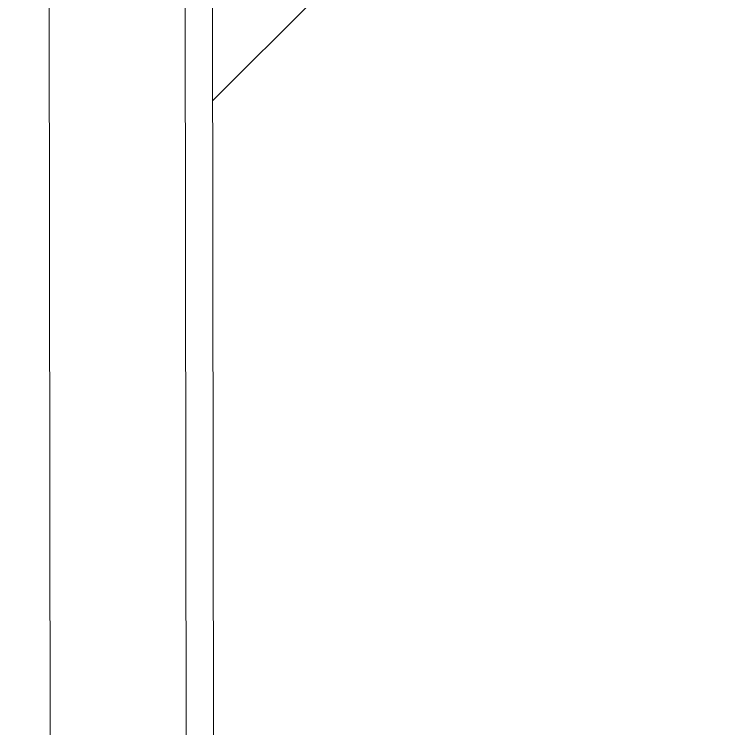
# Model space of a CAD drawing. Header units: millimetres. Extents: x -13069 to 207500, y -71366 to 56785.
# Drawn here: x 147 to 199.4, y 9979.5 to 10032.1 of the extents above; entities that cross this region are included whole.
import ezdxf

# ---------------------------------------------------------------- set-up
doc = ezdxf.new("R2010")
doc.units = ezdxf.units.MM
for name, color, linetype, lineweight in [('Потолки штриховка', 7, 'Continuous', 9), ('Стены отделка', 7, 'Continuous', 30), ('Стены штриховка', 7, 'Continuous', 9)]:
    doc.layers.add(name, color=color, linetype=linetype, lineweight=lineweight)

msp = doc.modelspace()

# ---------------------------------------------------------------- hatches: boundary and pattern name
at = {"layer": 'Потолки штриховка', "lineweight": 18, "true_color": 0x787878}
h = msp.add_hatch(dxfattribs=at)
h.set_pattern_fill('FP_89', color=8, style=0, pattern_type=2)
h.set_pattern_definition([(45, (0, 0), (-53.033, 53.033), [])])
h.paths.add_polyline_path([(5021.691, 9955), (5031.763, 9955), (5026.896, 9958.735), (5017.361, 9971.161), (5011.367, 9985.632), (5009.322, 10001.161), (5009.322, 10235), (3983.89, 10235), (3983.89, 10001.161), (3981.845, 9985.632), (3975.851, 9971.161), (3966.316, 9958.735), (3961.449, 9955), (5017.675, 9955)])
h.paths.add_polyline_path([(163.194, 9955), (631.763, 9955), (626.896, 9958.735), (616.408, 9973.462), (611.367, 9985.632), (609.322, 10001.161), (609.322, 10235), (161.329, 10235), (161.649, 9955)])
h.paths.add_polyline_path([(1801.322, 9955), (2814.33, 9955), (2809.463, 9958.735), (2799.928, 9971.161), (2793.934, 9985.632), (2791.89, 10001.161), (2791.89, 10235), (1801.322, 10235), (1801.322, 10001.161), (1799.278, 9985.632), (1793.284, 9971.161), (1783.749, 9958.735), (1778.882, 9955), (1793.284, 9955)])
h.paths.add_polyline_path([(7092.241, 9955), (7231.078, 9955), (7231.078, 10235), (6201.322, 10235), (6201.322, 10001.161), (6199.278, 9985.632), (6193.284, 9971.161), (6183.749, 9958.735), (6178.882, 9955), (6201.322, 9955)])
h.paths.add_polyline_path([(7231.078, 11755), (7231.078, 12003.112), (7125.605, 12003.112), (7125.605, 12041.321), (159.265, 12041.252), (159.592, 11755), (7221.078, 11755)])

# ---------------------------------------------------------------- linework, layer by layer
at = {"layer": 'Стены отделка', "lineweight": 9}
for p, q in [((151.207, 8592.011), (146.987, 12283.806)), ((159.024, 12251.783), (163.194, 8604.011))]:
    msp.add_line(p, q, dxfattribs=at)
at = {"layer": 'Стены штриховка'}
msp.add_line((157.022, 12253.783), (161.196, 8602.011), dxfattribs=at)

doc.saveas('drawing.dxf')
